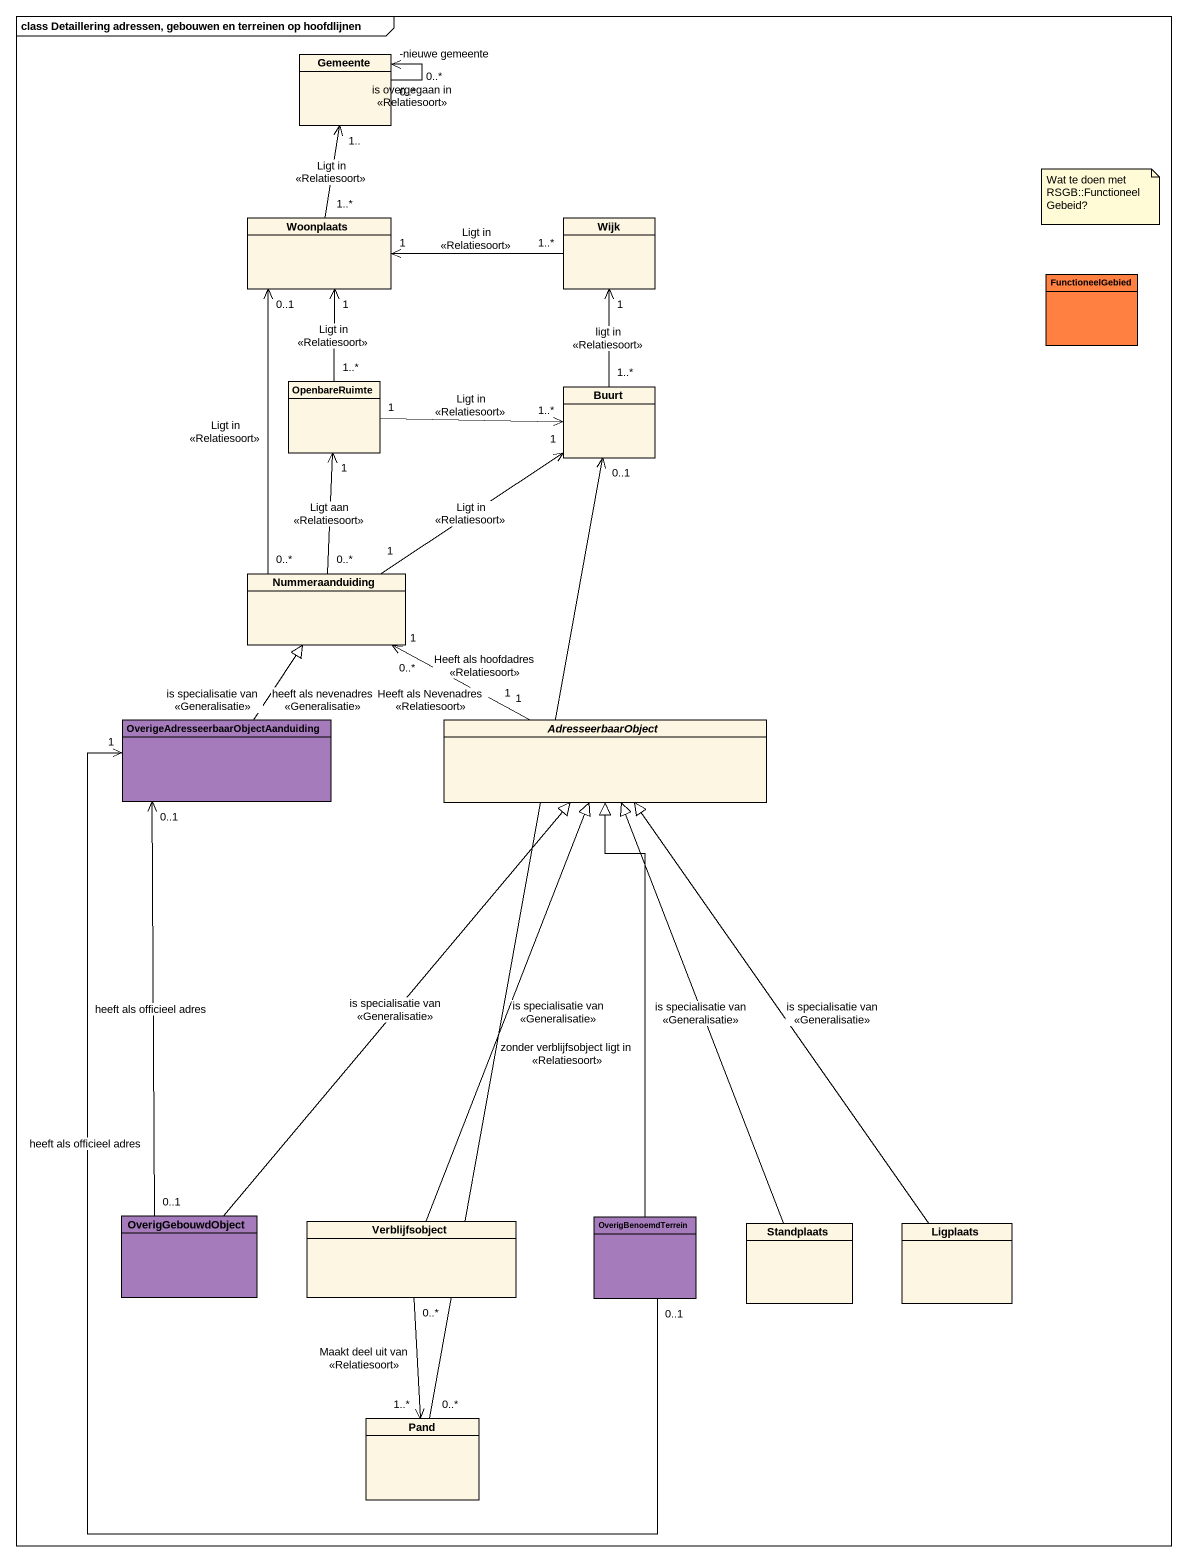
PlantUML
@startuml
mainframe class Detaillering adressen, gebouwen en terreinen op hoofdlijnen
hide circle
hide empty members
class Gemeente
class Woonplaats
class Wijk
class FunctioneelGebied #FF8040
class OpenbareRuimte
class Buurt
class Nummeraanduiding
class "OverigeAdresseerbaarObjectAanduiding" as OverigeAdresseerbaarObjectAa #A57BBC
abstract class AdresseerbaarObject
class OverigGebouwdObject #A57BBC
class Verblijfsobject
class OverigBenoemdTerrein #A57BBC
class Standplaats
class Ligplaats
class Pand
Gemeente "0..*" --> "-nieuwe gemeente\n0..*" Gemeente : is overgegaan in\n<<Relatiesoort>>
Woonplaats "1..*" -up-> "1.." Gemeente : Ligt in\n<<Relatiesoort>>
Wijk "1..*" -left-> "1" Woonplaats : Ligt in\n<<Relatiesoort>>
OpenbareRuimte "1..*" -up-> "1" Woonplaats : Ligt in\n<<Relatiesoort>>
OpenbareRuimte "1" -right-> "1..*" Buurt : Ligt in\n<<Relatiesoort>>
Buurt "1..*" -up-> "1" Wijk : ligt in\n<<Relatiesoort>>
Nummeraanduiding "0..*" -up-> "0..1" Woonplaats : Ligt in\n<<Relatiesoort>>
Nummeraanduiding "0..*" -up-> "1" OpenbareRuimte : Ligt aan\n<<Relatiesoort>>
Nummeraanduiding "1" -up-> "1" Buurt : Ligt in\n<<Relatiesoort>>
OverigeAdresseerbaarObjectAa -up-|> Nummeraanduiding : heeft als nevenadres\n<<Generalisatie>>
OverigeAdresseerbaarObjectAa -up-|> Nummeraanduiding : is specialisatie van\n<<Generalisatie>>
AdresseerbaarObject "1" -left-> "0..*" Nummeraanduiding : Heeft als Nevenadres\n<<Relatiesoort>>
AdresseerbaarObject "1" -left-> "1" Nummeraanduiding : Heeft als hoofdadres\n<<Relatiesoort>>
OverigGebouwdObject "0..1" -up-> "0..1" OverigeAdresseerbaarObjectAa : heeft als officieel adres
OverigGebouwdObject -up-|> AdresseerbaarObject : is specialisatie van\n<<Generalisatie>>
Verblijfsobject -up-|> AdresseerbaarObject : is specialisatie van\n<<Generalisatie>>
Verblijfsobject "0..*" --> "1..*" Pand : Maakt deel uit van\n<<Relatiesoort>>
OverigBenoemdTerrein "0..1" -up-> "1" OverigeAdresseerbaarObjectAa : heeft als officieel adres
OverigBenoemdTerrein -up-|> AdresseerbaarObject
Standplaats -up-|> AdresseerbaarObject : is specialisatie van\n<<Generalisatie>>
Ligplaats -up-|> AdresseerbaarObject : is specialisatie van\n<<Generalisatie>>
Pand "0..*" -up-> "0..1" Buurt : zonder verblijfsobject ligt in\n<<Relatiesoort>>
note as N1
  Wat te doen met RSGB::FunctioneelGebeid?
end note
@enduml
